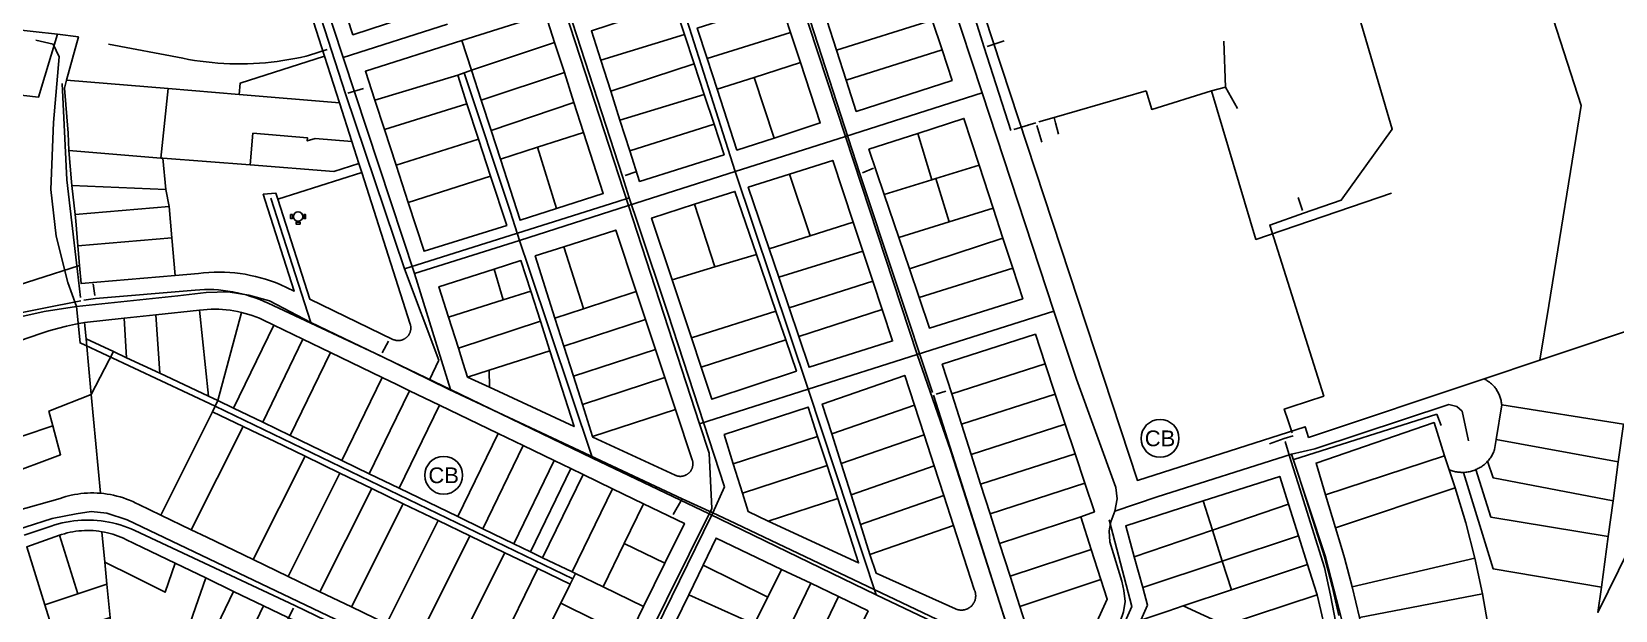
# Model space of a CAD drawing. Extents: x 1876309 to 1899261, y 443723 to 466661.
# Drawn here: x 1893052 to 1895567, y 454528 to 455447 of the extents above; entities that cross this region are included whole.
import ezdxf
from ezdxf.enums import TextEntityAlignment as Align

# ---------------------------------------------------------------- set-up
doc = ezdxf.new("R2010")
doc.units = 0
doc.header["$MEASUREMENT"] = 0
for name, color, linetype in [('Parcels', 31, 'Continuous'), ('Roads', 7, 'Continuous'), ('TEXT', 2, 'Continuous'), ('Waterlines', 5, 'Continuous')]:
    doc.layers.add(name, color=color, linetype=linetype)
doc.styles.get("Standard").update_dxf_attribs({"font": 'arial.ttf', "height": 300})

# ---------------------------------------------------------------- blocks, each defined once
blk = doc.blocks.new('Catch Basin')
blk.add_circle((6.7, 31.9), 30)
blk.add_text('CB', height=25).set_placement((6.7, 31.9), align=Align.MIDDLE)
blk = doc.blocks.new('Hydrant')
for points in [[(-0.3, -3.5), (-3.3, -3.5), (-3.3, -9.8), (-0.3, -9.8)], [(11.9, -15.6), (11.9, -18.6), (5.5, -18.6), (5.5, -15.6)], [(17.7, -3.5), (20.7, -3.5), (20.7, -9.8), (17.7, -9.8)]]:
    blk.add_lwpolyline(points, close=True)
for points in [[(1.4, -8.5), (-0.3, -8.5), (-0.3, -4.8), (1.4, -4.8)], [(6.9, -13.9), (6.9, -15.6), (10.6, -15.6), (10.6, -13.9)], [(16, -8.5), (17.7, -8.5), (17.7, -4.8), (16, -4.8)]]:
    blk.add_lwpolyline(points)
blk.add_circle((8.7, -6.7), 7.5)

msp = doc.modelspace()

# ---------------------------------------------------------------- linework, layer by layer
at = {"layer": 'Parcels'}
for points in [[(1894741.9, 456219.6), (1895118.3, 456339.5), (1895225.9, 456217.6), (1895513, 455329.3), (1895461.5, 455012.2), (1895447.4, 454925.2), (1895358.7, 454895.6), (1895080, 454802.6), (1895074.4, 454819.5), (1894808.1, 454734.5), (1894565.2, 455472.3), (1894361.6, 456098.5), (1894741.9, 456219.6)], [(1893596.5, 455786.8), (1893693.7, 455484.6), (1893562.4, 455441.7), (1893463.1, 455745), (1893596.5, 455786.8)], [(1893093, 455442.4), (1893015.8, 455451.2), (1893060, 455599.2), (1893419.5, 455713.7), (1893517.3, 455407.8), (1893383.2, 455364.7), (1893381.7, 455347.1), (1893269.1, 455356.4), (1893107.6, 455369.8), (1893126.5, 455438.5), (1893093, 455442.4)], [(1894482.5, 455465.1), (1894330.5, 455417.2), (1894315.2, 455464.6), (1894466.9, 455512.9), (1894482.5, 455465.1)], [(1894072.8, 455490.6), (1894088.8, 455442.2), (1893955.9, 455401.3), (1893941.1, 455447.7), (1894072.8, 455490.6)], [(1894241.6, 455493.7), (1894257.4, 455445.4), (1894125.1, 455403.9), (1894109.3, 455452.4), (1894241.6, 455493.7)], [(1893735.4, 455432.4), (1893868.2, 455474.5), (1893882.7, 455429.6), (1893750.9, 455385.5), (1893735.4, 455432.4)], [(1894330.5, 455417.2), (1894482.5, 455465.1), (1894497.9, 455418), (1894345.8, 455369.8), (1894330.5, 455417.2)], [(1892952.2, 455397.1), (1892964.8, 455354), (1893062.9, 455342.4), (1893093, 455442.4), (1893126.5, 455438.5), (1893107.6, 455369.8), (1893104.1, 455357.1), (1893110.2, 455285.3), (1893111.1, 455258), (1893115.6, 455208.2), (1893116.2, 455202.3), (1893121.1, 455156.4), (1893122.1, 455146.5), (1893125.5, 455106.6), (1893128.2, 455075.3), (1892919.4, 455008.8), (1892876.9, 455142.2), (1892972.2, 455172.5), (1892947.9, 455248.7), (1892926.7, 455315.4), (1892905.4, 455382.1), (1892952.2, 455397.1)], [(1893093, 455442.4), (1893062.9, 455342.4), (1892964.8, 455354), (1892952.2, 455397.1), (1892998.8, 455411.9), (1893003.5, 455452.6), (1893015.8, 455451.2), (1893093, 455442.4)], [(1893735.4, 455432.4), (1893750.9, 455385.5), (1893728.8, 455377.4), (1893597.2, 455338.1), (1893582.3, 455383.9), (1893735.4, 455432.4)], [(1893750.9, 455385.5), (1893882.7, 455429.6), (1893898.2, 455381.6), (1893766.2, 455338), (1893750.9, 455385.5)], [(1894088.8, 455442.2), (1894104.1, 455395.7), (1893971.7, 455352.2), (1893955.9, 455401.3), (1894088.8, 455442.2)], [(1894257.4, 455445.4), (1894273.1, 455397.5), (1894199.6, 455374), (1894140.9, 455355.2), (1894125.1, 455403.9), (1894257.4, 455445.4)], [(1893381.7, 455347.1), (1893383.2, 455364.7), (1893517.3, 455407.8), (1893540.9, 455333.9), (1893381.7, 455347.1)], [(1894345.8, 455369.8), (1894497.9, 455418), (1894513.9, 455369.2), (1894361.8, 455320), (1894345.8, 455369.8)], [(1893766.2, 455338), (1893898.2, 455381.6), (1893913.3, 455334.4), (1893781.8, 455289.9), (1893766.2, 455338)], [(1894104.1, 455395.7), (1894120.2, 455346.9), (1893986.5, 455306.1), (1893971.7, 455352.2), (1894104.1, 455395.7)], [(1894273.1, 455397.5), (1894304.5, 455301.7), (1894231.2, 455277.8), (1894199.6, 455374), (1894273.1, 455397.5)], [(1893107.6, 455369.8), (1893269.1, 455356.4), (1893257.1, 455246.1), (1893111.1, 455258), (1893110.2, 455285.3), (1893104.1, 455357.1), (1893107.6, 455369.8)], [(1893269.1, 455356.4), (1893381.7, 455347.1), (1893540.9, 455333.9), (1893560.6, 455272.4), (1893502.3, 455277.2), (1893489.8, 455273.2), (1893490.2, 455278.2), (1893403.5, 455285.3), (1893399.4, 455235.4), (1893260.6, 455245.8), (1893257.1, 455246.1), (1893269.1, 455356.4)], [(1893743.5, 455332.1), (1893612.5, 455291.1), (1893597.2, 455338.1), (1893728.8, 455377.4), (1893743.5, 455332.1)], [(1894140.9, 455355.2), (1894199.6, 455374), (1894231.2, 455277.8), (1894172.3, 455258.6), (1894140.9, 455355.2)], [(1893761.9, 455276.1), (1893630.8, 455234.9), (1893612.5, 455291.1), (1893743.5, 455332.1), (1893761.9, 455276.1)], [(1893928.7, 455286.7), (1893855.4, 455263.1), (1893796.5, 455244.1), (1893781.8, 455289.9), (1893913.3, 455334.4), (1893928.7, 455286.7)], [(1894120.2, 455346.9), (1894135.8, 455299.7), (1894002.1, 455257.4), (1893986.5, 455306.1), (1894120.2, 455346.9)], [(1894556.9, 455235), (1894488.2, 455213.7), (1894481.6, 455211.7), (1894459.4, 455285.1), (1894532.8, 455308.9), (1894556.9, 455235)], [(1893399.4, 455235.4), (1893403.5, 455285.3), (1893490.2, 455278.2), (1893489.8, 455273.2), (1893502.3, 455277.2), (1893560.6, 455272.4), (1893571.8, 455237.5), (1893532.2, 455224.9), (1893399.4, 455235.4)], [(1893928.7, 455286.7), (1893959.9, 455189.8), (1893885.8, 455165.9), (1893855.4, 455263.1), (1893928.7, 455286.7)], [(1894002.1, 455257.4), (1894135.8, 455299.7), (1894151.7, 455251.4), (1894017.6, 455209), (1894002.1, 455257.4)], [(1894406, 455188.2), (1894381.8, 455259.9), (1894459.4, 455285.1), (1894481.6, 455211.7), (1894406, 455188.2)], [(1893116.2, 455202.3), (1893115.6, 455208.2), (1893111.1, 455258), (1893257.1, 455246.1), (1893260.6, 455245.8), (1893265.1, 455196), (1893116.2, 455202.3)], [(1893781, 455217.5), (1893650.2, 455175.3), (1893630.8, 455234.9), (1893761.9, 455276.1), (1893781, 455217.5)], [(1893885.8, 455165.9), (1893827.8, 455147.2), (1893796.5, 455244.1), (1893855.4, 455263.1), (1893885.8, 455165.9)], [(1893265.1, 455196), (1893260.6, 455245.8), (1893399.4, 455235.4), (1893532.2, 455224.9), (1893571.8, 455237.5), (1893576.4, 455223.1), (1893443.3, 455180.7), (1893440.2, 455190.3), (1893419.9, 455188.5), (1893423, 455178.7), (1893468.9, 455034.6), (1893447, 455045.2), (1893439.3, 455048.3), (1893431.5, 455051.2), (1893423.6, 455053.8), (1893415.7, 455056.1), (1893407.6, 455058.1), (1893399.5, 455059.9), (1893391.4, 455061.5), (1893383.2, 455062.7), (1893374.9, 455063.7), (1893366.7, 455064.4), (1893358.4, 455064.8), (1893350.1, 455065), (1893341.8, 455064.8), (1893333.5, 455064.4), (1893325.2, 455063.7), (1893317, 455062.8), (1893279.9, 455059.6), (1893274.9, 455119.4), (1893270.6, 455169.2), (1893265.1, 455196)], [(1894356.9, 455144.2), (1894288.7, 455122.7), (1894255.6, 455220.5), (1894324.3, 455242.4), (1894356.9, 455144.2)], [(1894509.2, 455144.6), (1894488.2, 455213.7), (1894556.9, 455235), (1894579.2, 455166.3), (1894509.2, 455144.6)], [(1893576.4, 455223.1), (1893653.4, 454982.4), (1893653.6, 454981.7), (1893653.7, 454981.1), (1893653.9, 454980.4), (1893654, 454979.7), (1893654.1, 454979), (1893654.2, 454978.3), (1893654.3, 454977.6), (1893654.3, 454976.9), (1893654.3, 454976.2), (1893654.3, 454975.6), (1893654.2, 454974.9), (1893654.2, 454974.2), (1893654.1, 454973.5), (1893654, 454972.8), (1893653.8, 454972.1), (1893653.7, 454971.4), (1893653.5, 454970.8), (1893653.3, 454970.1), (1893653.1, 454969.4), (1893652.8, 454968.8), (1893652.5, 454968.2), (1893652.2, 454967.5), (1893651.9, 454966.9), (1893651.6, 454966.3), (1893651.2, 454965.7), (1893650.9, 454965.1), (1893650.5, 454964.5), (1893650, 454964), (1893649.6, 454963.5), (1893649.1, 454962.9), (1893648.7, 454962.4), (1893648.2, 454961.9), (1893647.7, 454961.5), (1893647.1, 454961), (1893646.6, 454960.6), (1893646, 454960.1), (1893645.5, 454959.7), (1893644.9, 454959.4), (1893644.3, 454959), (1893643.7, 454958.7), (1893643.1, 454958.4), (1893642.4, 454958.1), (1893641.8, 454957.8), (1893641.1, 454957.5), (1893640.5, 454957.3), (1893639.8, 454957.1), (1893639.1, 454956.9), (1893638.5, 454956.8), (1893637.8, 454956.6), (1893637.1, 454956.5), (1893636.4, 454956.5), (1893635.7, 454956.4), (1893635, 454956.4), (1893634.3, 454956.3), (1893633.6, 454956.3), (1893632.9, 454956.4), (1893632.2, 454956.4), (1893631.6, 454956.5), (1893630.9, 454956.6), (1893630.2, 454956.8), (1893629.5, 454956.9), (1893628.8, 454957.1), (1893628.2, 454957.3), (1893627.5, 454957.5), (1893626.9, 454957.8), (1893626.2, 454958), (1893625.6, 454958.3), (1893493.8, 455022.1), (1893443.3, 455180.7), (1893576.4, 455223.1)], [(1893781, 455217.5), (1893806.7, 455139.1), (1893675.4, 455098.2), (1893650.2, 455175.3), (1893781, 455217.5)], [(1894223.2, 455102), (1894190.2, 455199.6), (1894255.6, 455220.5), (1894288.7, 455122.7), (1894223.2, 455102)], [(1894406, 455188.2), (1894481.6, 455211.7), (1894488.2, 455213.7), (1894509.2, 455144.6), (1894429.2, 455119.8), (1894406, 455188.2)], [(1893116.2, 455202.3), (1893265.1, 455196), (1893270.6, 455169.2), (1893121.1, 455156.4), (1893116.2, 455202.3)], [(1894105, 455172.6), (1894168.9, 455193), (1894203.2, 455093.2), (1894136.9, 455073.2), (1894105, 455172.6)], [(1893121.1, 455156.4), (1893270.6, 455169.2), (1893274.9, 455119.4), (1893125.5, 455106.6), (1893122.1, 455146.5), (1893121.1, 455156.4)], [(1894105, 455172.6), (1894136.9, 455073.2), (1894069.4, 455052.8), (1894036.8, 455150.8), (1894105, 455172.6)], [(1894579.2, 455166.3), (1894594.7, 455119), (1894446, 455070.3), (1894429.2, 455119.8), (1894509.2, 455144.6), (1894579.2, 455166.3)], [(1893897.4, 455105.3), (1893979.7, 455131.8), (1894012.3, 455034.3), (1893928.7, 455006.9), (1893928.6, 455007.4), (1893897.4, 455105.3)], [(1894288.7, 455122.7), (1894356.9, 455144.2), (1894372.2, 455098.2), (1894238.5, 455056.9), (1894223.2, 455102), (1894288.7, 455122.7)], [(1893128.2, 455075.3), (1893125.5, 455106.6), (1893274.9, 455119.4), (1893279.9, 455059.6), (1893130.6, 455046.8), (1893128.2, 455075.3)], [(1893897.4, 455105.3), (1893928.6, 455007.4), (1893928.7, 455006.9), (1893883.2, 454992), (1893851.8, 455090.7), (1893897.4, 455105.3)], [(1894610.2, 455071.3), (1894461.5, 455024.7), (1894446, 455070.3), (1894594.7, 455119), (1894610.2, 455071.3)], [(1893844.8, 455034.8), (1893801.1, 455020.9), (1893786.9, 455069.7), (1893829.3, 455083.2), (1893844.8, 455034.8)], [(1894136.9, 455073.2), (1894203.2, 455093.2), (1894234.2, 455002.8), (1894100.2, 454960.5), (1894069.4, 455052.8), (1894136.9, 455073.2)], [(1894387.9, 455050.7), (1894255, 455008.1), (1894238.5, 455056.9), (1894372.2, 455098.2), (1894387.9, 455050.7)], [(1893786.9, 455069.7), (1893801.1, 455020.9), (1893714.3, 454993.4), (1893699, 455041.8), (1893786.9, 455069.7)], [(1894610.2, 455071.3), (1894626.1, 455022.7), (1894477.9, 454976.2), (1894461.5, 455024.7), (1894610.2, 455071.3)], [(1893801.1, 455020.9), (1893844.8, 455034.8), (1893860.1, 454987.1), (1893730, 454944.2), (1893714.3, 454993.4), (1893801.1, 455020.9)], [(1893928.7, 455006.9), (1894012.3, 455034.3), (1894027.1, 454989.8), (1893897.4, 454947.4), (1893883.2, 454992), (1893928.7, 455006.9)], [(1894402.8, 455005.9), (1894270.4, 454962.6), (1894255, 455008.1), (1894387.9, 455050.7), (1894402.8, 455005.9)], [(1893333.1, 454868.2), (1893255.6, 454904.4), (1893249.6, 454997.2), (1893318.9, 455004.8), (1893333.1, 454868.2)], [(1893347.6, 454861.3), (1893333.1, 454868.2), (1893318.9, 455004.8), (1893324.9, 455005.4), (1893331, 455005.8), (1893337.1, 455006.1), (1893343.1, 455006.1), (1893349.2, 455006), (1893355.3, 455005.7), (1893361.3, 455005.1), (1893367.3, 455004.4), (1893373.3, 455003.4), (1893379.3, 455002.3), (1893385.2, 455001), (1893347.6, 454861.3)], [(1894249.8, 454957.4), (1894115.6, 454914), (1894100.2, 454960.5), (1894234.2, 455002.8), (1894249.8, 454957.4)], [(1894402.8, 455005.9), (1894419.4, 454955.8), (1894286.8, 454914.1), (1894270.4, 454962.6), (1894402.8, 455005.9)], [(1893146.8, 454870.7), (1893079.6, 454844.5), (1893085.9, 454820.9), (1892991.2, 454789.5), (1892945.5, 454926.5), (1893051.6, 454962.3), (1893065.4, 454967.2), (1893079.3, 454971.7), (1893093.3, 454975.7), (1893107.5, 454979.2), (1893121.8, 454982.2), (1893136.1, 454984.8), (1893138.5, 454959.3), (1893141.9, 454923), (1893146.8, 454870.7)], [(1893138.5, 454959.3), (1893136.1, 454984.8), (1893199.2, 454991.7), (1893202.9, 454929.1), (1893182.1, 454938.9), (1893138.5, 454959.3)], [(1893255.6, 454904.4), (1893202.9, 454929.1), (1893199.2, 454991.7), (1893249.6, 454997.2), (1893255.6, 454904.4)], [(1893436.9, 454980.8), (1893372.9, 454849.1), (1893347.6, 454861.3), (1893385.2, 455001), (1893391.1, 454999.5), (1893396.9, 454997.8), (1893402.6, 454996), (1893408.3, 454993.9), (1893413.9, 454991.7), (1893419.4, 454989.3), (1893424.8, 454986.7), (1893430.2, 454984), (1893436.9, 454980.8)], [(1893483.1, 454958.5), (1893419.1, 454826.8), (1893372.9, 454849.1), (1893436.9, 454980.8), (1893483.1, 454958.5)], [(1893744.5, 454898.5), (1893737.6, 454920.1), (1893730, 454944.2), (1893860.1, 454987.1), (1893875.1, 454940.3), (1893778.5, 454909.4), (1893744.5, 454898.5)], [(1894043, 454942.4), (1893912.6, 454899.7), (1893897.4, 454947.4), (1894027.1, 454989.8), (1894043, 454942.4)], [(1893138.5, 454959.3), (1893182.1, 454938.9), (1893146.8, 454870.7), (1893141.9, 454923), (1893138.5, 454959.3)], [(1893526.6, 454937.5), (1893462.6, 454805.8), (1893419.1, 454826.8), (1893483.1, 454958.5), (1893526.6, 454937.5)], [(1894249.8, 454957.4), (1894266.8, 454907.9), (1894132.5, 454863.3), (1894115.6, 454914), (1894249.8, 454957.4)], [(1894661.9, 454919.5), (1894513.4, 454871.7), (1894498.3, 454918.8), (1894646.3, 454966.4), (1894661.9, 454919.5)], [(1893333.1, 454868.2), (1893347.6, 454861.3), (1893339.6, 454843.4), (1893257.2, 454679.3), (1893222.2, 454696), (1893217.5, 454698.5), (1893212.7, 454700.8), (1893207.8, 454702.9), (1893202.9, 454704.8), (1893197.8, 454706.6), (1893192.8, 454708.2), (1893187.6, 454709.6), (1893182.4, 454710.9), (1893177.2, 454711.9), (1893172, 454712.8), (1893166.7, 454713.5), (1893161.4, 454714.1), (1893146.8, 454870.7), (1893182.1, 454938.9), (1893202.9, 454929.1), (1893255.6, 454904.4), (1893333.1, 454868.2)], [(1893526.6, 454937.5), (1893608.9, 454897.8), (1893544.9, 454766), (1893462.6, 454805.8), (1893526.6, 454937.5)], [(1893779.2, 454882.3), (1893778.5, 454909.4), (1893875.1, 454940.3), (1893913.7, 454819.8), (1893779.2, 454882.3)], [(1894057.9, 454897.9), (1893926.8, 454855), (1893912.6, 454899.7), (1894043, 454942.4), (1894057.9, 454897.9)], [(1893778.5, 454909.4), (1893779.2, 454882.3), (1893744.5, 454898.5), (1893778.5, 454909.4)], [(1894677.8, 454871.5), (1894528.8, 454823.5), (1894513.4, 454871.7), (1894661.9, 454919.5), (1894677.8, 454871.5)], [(1893588.3, 454745), (1893567.7, 454755), (1893544.9, 454766), (1893608.9, 454897.8), (1893632.3, 454886.5), (1893652.3, 454876.8), (1893621.5, 454813.4), (1893588.3, 454745)], [(1893652.3, 454876.8), (1893699.8, 454853.9), (1893635.8, 454722.1), (1893588.3, 454745), (1893621.5, 454813.4), (1893652.3, 454876.8)], [(1894074.9, 454847.1), (1893943.1, 454803.9), (1893926.8, 454855), (1894057.9, 454897.9), (1894074.9, 454847.1)], [(1894454, 454853.8), (1894322.7, 454808.3), (1894307.7, 454855.6), (1894438.7, 454901), (1894454, 454853.8)], [(1893007.4, 454741.2), (1893098.2, 454775.2), (1893085.9, 454820.9), (1893079.6, 454844.5), (1893146.8, 454870.7), (1893161.4, 454714.1), (1893156.2, 454714.4), (1893151.1, 454714.6), (1893145.9, 454714.6), (1893140.7, 454714.4), (1893135.6, 454714), (1893130.4, 454713.5), (1893125.3, 454712.8), (1893120.2, 454712), (1893115.2, 454711), (1893110.7, 454709.9), (1893106.3, 454708.7), (1893101.9, 454707.4), (1893097.5, 454705.9), (1893025.9, 454685.7), (1893007.4, 454741.2)], [(1893544.9, 454766), (1893567.7, 454755), (1893588.3, 454745), (1893635.8, 454722.1), (1893729, 454677), (1893768.8, 454657.8), (1893818.1, 454633.9), (1893844.2, 454621.3), (1893863.7, 454611.8), (1893910.7, 454589.2), (1893915.6, 454586.8), (1893907.6, 454569.6), (1893855.9, 454594.6), (1893803.8, 454619.7), (1893748.3, 454646.4), (1893697.9, 454670.8), (1893642.4, 454697.5), (1893592.3, 454721.7), (1893541.8, 454746), (1893486.3, 454772.8), (1893437.1, 454796.5), (1893412.6, 454808.4), (1893388, 454820.2), (1893339.6, 454843.4), (1893347.6, 454861.3), (1893372.9, 454849.1), (1893419.1, 454826.8), (1893462.6, 454805.8), (1893544.9, 454766)], [(1893729, 454677), (1893635.8, 454722.1), (1893699.8, 454853.9), (1893793.1, 454808.9), (1893729, 454677)], [(1894454, 454853.8), (1894469.3, 454806.7), (1894337.7, 454761.1), (1894322.7, 454808.3), (1894454, 454853.8)], [(1894693.7, 454823.6), (1894544.2, 454775.4), (1894528.8, 454823.5), (1894677.8, 454871.5), (1894693.7, 454823.6)], [(1895571.8, 454763.8), (1895377.9, 454799.3), (1895386.7, 454854.2), (1895579.9, 454823.9), (1895571.8, 454763.8)], [(1893388, 454820.2), (1893305.6, 454656), (1893257.2, 454679.3), (1893339.6, 454843.4), (1893388, 454820.2)], [(1894074.9, 454847.1), (1894101.3, 454767.2), (1894101.5, 454766.5), (1894101.7, 454765.9), (1894101.9, 454765.2), (1894102, 454764.5), (1894102.1, 454763.8), (1894102.2, 454763.1), (1894102.3, 454762.4), (1894102.3, 454761.8), (1894102.3, 454761.1), (1894102.3, 454760.4), (1894102.3, 454759.7), (1894102.3, 454759), (1894102.2, 454758.3), (1894102.1, 454757.6), (1894101.9, 454756.9), (1894101.8, 454756.2), (1894101.6, 454755.6), (1894101.4, 454754.9), (1894101.2, 454754.3), (1894101, 454753.6), (1894100.7, 454753), (1894100.4, 454752.3), (1894100.1, 454751.7), (1894099.8, 454751.1), (1894099.4, 454750.5), (1894099.1, 454749.9), (1894098.7, 454749.3), (1894098.3, 454748.8), (1894097.8, 454748.2), (1894097.4, 454747.7), (1894096.9, 454747.2), (1894096.4, 454746.7), (1894095.9, 454746.2), (1894095.4, 454745.8), (1894094.9, 454745.3), (1894094.3, 454744.9), (1894093.8, 454744.5), (1894093.2, 454744.1), (1894092.6, 454743.7), (1894092, 454743.4), (1894091.4, 454743.1), (1894090.8, 454742.8), (1894090.1, 454742.5), (1894089.5, 454742.2), (1894088.8, 454742), (1894088.2, 454741.8), (1894087.5, 454741.6), (1894086.8, 454741.4), (1894086.2, 454741.3), (1894085.5, 454741.1), (1894084.8, 454741.1), (1894084.1, 454741), (1894083.4, 454740.9), (1894082.7, 454740.9), (1894082, 454740.9), (1894081.3, 454740.9), (1894080.6, 454741), (1894079.9, 454741), (1894079.3, 454741.1), (1894078.6, 454741.3), (1894077.9, 454741.4), (1894077.2, 454741.6), (1894076.6, 454741.8), (1894075.9, 454742), (1894075.2, 454742.2), (1894074.6, 454742.5), (1894074, 454742.7), (1893943.4, 454803), (1893943.1, 454803.9), (1894074.9, 454847.1)], [(1894300.4, 454804.3), (1894166.4, 454760.6), (1894152, 454807.2), (1894285.4, 454850.7), (1894300.4, 454804.3)], [(1895296.1, 454773.5), (1895107, 454711.8), (1895092, 454762), (1895279.3, 454826.2), (1895296.1, 454773.5)], [(1893085.9, 454820.9), (1893098.2, 454775.2), (1893007.4, 454741.2), (1892991.2, 454789.5), (1893085.9, 454820.9)], [(1893404, 454608.8), (1893330.2, 454644.2), (1893305.6, 454656), (1893388, 454820.2), (1893412.6, 454808.4), (1893437.1, 454796.5), (1893486.3, 454772.8), (1893404, 454608.8)], [(1893793.1, 454808.9), (1893832.9, 454789.7), (1893768.8, 454657.8), (1893729, 454677), (1893793.1, 454808.9)], [(1894180.8, 454714), (1894166.4, 454760.6), (1894300.4, 454804.3), (1894315.4, 454757.9), (1894180.8, 454714)], [(1894353.5, 454711.7), (1894337.7, 454761.1), (1894469.3, 454806.7), (1894485.4, 454757.4), (1894353.5, 454711.7)], [(1894693.7, 454823.6), (1894709.2, 454776.7), (1894559.2, 454728.4), (1894544.2, 454775.4), (1894693.7, 454823.6)], [(1893882.2, 454765.9), (1893818.1, 454633.9), (1893768.8, 454657.8), (1893832.9, 454789.7), (1893882.2, 454765.9)], [(1894574.2, 454681.6), (1894559.2, 454728.4), (1894709.2, 454776.7), (1894724.7, 454730.1), (1894574.2, 454681.6)], [(1895364.3, 454764.8), (1895365.5, 454766.1), (1895366.6, 454767.5), (1895367.7, 454769), (1895368.8, 454770.5), (1895369.8, 454772), (1895370.8, 454773.5), (1895371.7, 454775.1), (1895372.5, 454776.7), (1895373.3, 454778.3), (1895374, 454780), (1895374.7, 454781.7), (1895375.3, 454783.4), (1895377.9, 454799.3), (1895571.8, 454763.8), (1895563.5, 454702.2), (1895373.4, 454738.5), (1895364.3, 454764.8)], [(1893404, 454608.8), (1893486.3, 454772.8), (1893541.8, 454746), (1893459.6, 454582.1), (1893404, 454608.8)], [(1893844.2, 454621.3), (1893818.1, 454633.9), (1893882.2, 454765.9), (1893908.3, 454753.2), (1893844.2, 454621.3)], [(1893927.8, 454743.8), (1893863.7, 454611.8), (1893844.2, 454621.3), (1893908.3, 454753.2), (1893927.8, 454743.8)], [(1894180.8, 454714), (1894315.4, 454757.9), (1894332.2, 454705.9), (1894221.9, 454670), (1894189.8, 454684.9), (1894180.8, 454714)], [(1894500.7, 454710.4), (1894368.4, 454664.6), (1894353.5, 454711.7), (1894485.4, 454757.4), (1894500.7, 454710.4)], [(1895303.2, 454751.5), (1895312.8, 454722.8), (1895122.8, 454659.2), (1895107, 454711.8), (1895296.1, 454773.5), (1895302.7, 454752.8), (1895303.2, 454751.5)], [(1895555.9, 454645.6), (1895545, 454564.9), (1895372.9, 454594.2), (1895325.9, 454747.2), (1895327.7, 454747.2), (1895329.6, 454747.4), (1895331.4, 454747.6), (1895333.3, 454747.9), (1895335.1, 454748.2), (1895336.9, 454748.6), (1895338.7, 454749.1), (1895340.5, 454749.6), (1895342.3, 454750.2), (1895344, 454750.9), (1895345.8, 454751.6), (1895369.6, 454676.3), (1895555.9, 454645.6)], [(1895563.5, 454702.2), (1895555.9, 454645.6), (1895369.6, 454676.3), (1895345.8, 454751.6), (1895347.4, 454752.3), (1895348.9, 454753.1), (1895350.5, 454753.9), (1895352, 454754.8), (1895353.5, 454755.7), (1895355, 454756.7), (1895356.4, 454757.7), (1895357.8, 454758.8), (1895359.2, 454759.9), (1895360.5, 454761), (1895361.8, 454762.2), (1895363.1, 454763.5), (1895364.3, 454764.8), (1895373.4, 454738.5), (1895563.5, 454702.2)], [(1893592.3, 454721.7), (1893510.1, 454557.8), (1893459.6, 454582.1), (1893541.8, 454746), (1893592.3, 454721.7)], [(1893974.8, 454721.2), (1893910.7, 454589.2), (1893863.7, 454611.8), (1893927.8, 454743.8), (1893974.8, 454721.2)], [(1894718.1, 454676.4), (1894589.3, 454634.5), (1894574.2, 454681.6), (1894724.7, 454730.1), (1894739.8, 454684.4), (1894718.1, 454676.4)], [(1895048.3, 454696.5), (1894927.3, 454655.5), (1894912.6, 454701.8), (1895034.3, 454740.9), (1895048.3, 454696.5)], [(1893592.3, 454721.7), (1893642.4, 454697.5), (1893560.2, 454533.8), (1893510.1, 454557.8), (1893592.3, 454721.7)], [(1893959.9, 454565.3), (1893915.6, 454586.8), (1893910.7, 454589.2), (1893974.8, 454721.2), (1894024, 454697.4), (1893993.4, 454634.3), (1893959.9, 454565.3)], [(1894221.9, 454670), (1894332.2, 454705.9), (1894365.3, 454603.6), (1894221.9, 454670)], [(1894500.7, 454710.4), (1894516, 454663.1), (1894383.5, 454617.1), (1894368.4, 454664.6), (1894500.7, 454710.4)], [(1894912.6, 454701.8), (1894927.3, 454655.5), (1894803.2, 454613.3), (1894789.7, 454662.2), (1894912.6, 454701.8)], [(1895122.8, 454659.2), (1895312.8, 454722.8), (1895329.7, 454666.9), (1895344.1, 454611.2), (1895149.4, 454565.8), (1895137, 454611.5), (1895131.7, 454629.4), (1895122.8, 454659.2)], [(1893697.9, 454670.8), (1893615.8, 454507.1), (1893560.2, 454533.8), (1893642.4, 454697.5), (1893697.9, 454670.8)], [(1894057.8, 454603.3), (1893993.4, 454634.3), (1894024, 454697.4), (1894088.7, 454666.2), (1894057.8, 454603.3)], [(1894718.1, 454676.4), (1894734.8, 454624.7), (1894606, 454582.4), (1894589.3, 454634.5), (1894718.1, 454676.4)], [(1894927.3, 454655.5), (1895048.3, 454696.5), (1895064, 454646.7), (1894943, 454606.5), (1894927.3, 454655.5)], [(1893096.6, 454647.5), (1893099.8, 454648.6), (1893104.2, 454649.9), (1893108.7, 454651.1), (1893113.2, 454652.1), (1893117.7, 454653), (1893122.3, 454653.7), (1893126.9, 454654.2), (1893131.5, 454654.6), (1893136.1, 454654.9), (1893140.7, 454655), (1893145.3, 454654.9), (1893150, 454654.7), (1893154.6, 454654.3), (1893159.1, 454653.8), (1893163.7, 454653.1), (1893168.4, 454604.7), (1893171.8, 454569.6), (1893125.6, 454554.2), (1893096.6, 454647.5)], [(1893280.1, 454603.2), (1893264.3, 454556.9), (1893214.6, 454581.7), (1893168.4, 454604.7), (1893163.7, 454653.1), (1893168.1, 454652.3), (1893172.5, 454651.4), (1893176.8, 454650.3), (1893181.1, 454649.1), (1893185.4, 454647.7), (1893189.6, 454646.2), (1893193.7, 454644.6), (1893197.8, 454642.8), (1893201.9, 454640.9), (1893228.1, 454628.2), (1893280.1, 454603.2)], [(1893748.3, 454646.4), (1893666.3, 454482.8), (1893615.8, 454507.1), (1893697.9, 454670.8), (1893748.3, 454646.4)], [(1894383.5, 454617.1), (1894516, 454663.1), (1894549.1, 454561.4), (1894549.4, 454560.7), (1894549.7, 454560), (1894550, 454559.2), (1894550.3, 454558.5), (1894550.5, 454557.7), (1894550.7, 454557), (1894550.9, 454556.2), (1894551, 454555.4), (1894551.2, 454554.6), (1894551.3, 454553.8), (1894551.3, 454553), (1894551.4, 454552.2), (1894551.4, 454551.5), (1894551.4, 454550.7), (1894551.3, 454549.9), (1894551.3, 454549.1), (1894551.2, 454548.3), (1894551.1, 454547.5), (1894550.9, 454546.7), (1894550.7, 454545.9), (1894550.5, 454545.2), (1894550.3, 454544.4), (1894550, 454543.6), (1894549.8, 454542.9), (1894549.4, 454542.2), (1894549.1, 454541.5), (1894548.8, 454540.7), (1894548.4, 454540), (1894548, 454539.4), (1894547.5, 454538.7), (1894547.1, 454538), (1894546.6, 454537.4), (1894546.1, 454536.8), (1894545.6, 454536.2), (1894545, 454535.6), (1894544.5, 454535), (1894543.9, 454534.5), (1894543.3, 454534), (1894542.7, 454533.5), (1894542, 454533), (1894541.4, 454532.5), (1894540.7, 454532.1), (1894540, 454531.7), (1894539.3, 454531.3), (1894538.6, 454530.9), (1894537.9, 454530.6), (1894537.2, 454530.3), (1894536.4, 454530), (1894535.7, 454529.7), (1894534.9, 454529.5), (1894534.2, 454529.3), (1894533.4, 454529.1), (1894532.6, 454529), (1894531.8, 454528.8), (1894531, 454528.7), (1894530.2, 454528.7), (1894529.4, 454528.6), (1894528.7, 454528.6), (1894527.9, 454528.6), (1894527.1, 454528.7), (1894526.3, 454528.7), (1894525.5, 454528.8), (1894524.7, 454528.9), (1894523.9, 454529.1), (1894523.1, 454529.3), (1894522.4, 454529.5), (1894521.6, 454529.7), (1894520.9, 454530), (1894520.1, 454530.3), (1894519.4, 454530.6), (1894393.1, 454587.2), (1894383.5, 454617.1)], [(1894943, 454606.5), (1894816.6, 454564.5), (1894803.2, 454613.3), (1894927.3, 454655.5), (1894943, 454606.5)], [(1893096.6, 454647.5), (1893125.6, 454554.2), (1893073.1, 454536.8), (1893044.3, 454628.9), (1893096.6, 454647.5)], [(1893803.8, 454619.7), (1893721.8, 454456.2), (1893666.3, 454482.8), (1893748.3, 454646.4), (1893803.8, 454619.7)], [(1893959.9, 454565.3), (1893993.4, 454634.3), (1894057.8, 454603.3), (1894024, 454534.3), (1893959.9, 454565.3)], [(1894118.6, 454600.2), (1894139.2, 454643), (1894243, 454593.3), (1894221.1, 454549.3), (1894118.6, 454600.2)], [(1894750.2, 454577.1), (1894621.3, 454534.5), (1894606, 454582.4), (1894734.8, 454624.7), (1894750.2, 454577.1)], [(1894943, 454606.5), (1895064, 454646.7), (1895078.5, 454600.9), (1894957.6, 454560.7), (1894943, 454606.5)], [(1893328.9, 454579.6), (1893312.5, 454532.9), (1893283.8, 454450.8), (1893275.4, 454430), (1893181, 454474.7), (1893176.9, 454516.9), (1893171.8, 454569.6), (1893168.4, 454604.7), (1893214.6, 454581.7), (1893264.3, 454556.9), (1893280.1, 454603.2), (1893328.9, 454579.6)], [(1893721.8, 454456.2), (1893803.8, 454619.7), (1893855.9, 454594.6), (1893814.7, 454509.8), (1893782.8, 454426.9), (1893721.8, 454456.2)], [(1894095.8, 454553.1), (1894118.6, 454600.2), (1894221.1, 454549.3), (1894199.6, 454506.2), (1894095.8, 454553.1)], [(1894880.9, 454535.2), (1894856.6, 454527.1), (1894813.8, 454512.8), (1894824.4, 454536.4), (1894816.6, 454564.5), (1894943, 454606.5), (1894957.6, 454560.7), (1894880.9, 454535.2)], [(1895078.5, 454600.9), (1895092.7, 454555.9), (1895093.4, 454553.1), (1894947.4, 454504.5), (1894880.9, 454535.2), (1894957.6, 454560.7), (1895078.5, 454600.9)], [(1895356.3, 454554.3), (1895160.9, 454517), (1895149.4, 454565.8), (1895344.1, 454611.2), (1895356.3, 454554.3)], [(1893373, 454558.4), (1893314.1, 454436), (1893283.8, 454450.8), (1893312.5, 454532.9), (1893328.9, 454579.6), (1893373, 454558.4)], [(1893855.9, 454594.6), (1893907.6, 454569.6), (1893892.6, 454539.8), (1893869, 454492.8), (1893847.4, 454449.7), (1893825.7, 454406.3), (1893782.8, 454426.9), (1893814.7, 454509.8), (1893855.9, 454594.6)], [(1893892.6, 454539.8), (1893907.6, 454569.6), (1893915.6, 454586.8), (1893959.9, 454565.3), (1894024, 454534.3), (1894000.5, 454486.3), (1893892.6, 454539.8)], [(1894177, 454460.7), (1894199.6, 454506.2), (1894221.1, 454549.3), (1894243, 454593.3), (1894289.4, 454571.2), (1894225.2, 454437.8), (1894193, 454453.1), (1894177, 454460.7)], [(1894750.2, 454577.1), (1894760.2, 454546), (1894711.3, 454439.2), (1894642.5, 454468.4), (1894621.3, 454534.5), (1894750.2, 454577.1)], [(1893176.9, 454516.9), (1893088.5, 454487.6), (1893073.1, 454536.8), (1893125.6, 454554.2), (1893171.8, 454569.6), (1893176.9, 454516.9)], [(1893420.4, 454535.5), (1893361.4, 454412.9), (1893314.1, 454436), (1893373, 454558.4), (1893420.4, 454535.5)], [(1894074.7, 454509.4), (1894095.8, 454553.1), (1894199.6, 454506.2), (1894177, 454460.7), (1894074.7, 454509.4)], [(1894333.6, 454550.1), (1894269.4, 454416.8), (1894225.2, 454437.8), (1894289.4, 454571.2), (1894333.6, 454550.1)], [(1894380.7, 454527.6), (1894316.5, 454394.4), (1894269.4, 454416.8), (1894333.6, 454550.1), (1894380.7, 454527.6)], [(1894947.4, 454504.5), (1895093.4, 454553.1), (1895099.7, 454528), (1895105.3, 454502.6), (1895110.1, 454477.2), (1895114.2, 454451.6), (1895117.6, 454425.9), (1894947.4, 454504.5)], [(1895365.9, 454499.7), (1895170.4, 454469.2), (1895160.9, 454517), (1895356.3, 454554.3), (1895365.9, 454499.7)], [(1893471.2, 454511), (1893412.1, 454388.2), (1893361.4, 454412.9), (1893420.4, 454535.5), (1893471.2, 454511)], [(1893892.6, 454539.8), (1894000.5, 454486.3), (1893978.1, 454440.6), (1893869, 454492.8), (1893892.6, 454539.8)]]:
    msp.add_lwpolyline(points, close=True, dxfattribs=at)
for points in [[(1895632.5, 454987), (1895447.4, 454925.2), (1895461.5, 455012.2), (1895513, 455329.3), (1895225.9, 456217.6)], [(1895579.9, 454823.9), (1895386.7, 454854.2), (1895386.6, 454855.9), (1895386.4, 454857.6), (1895386.1, 454859.4), (1895385.7, 454861.1), (1895385.3, 454862.8), (1895384.9, 454864.5), (1895384.4, 454866.1), (1895383.8, 454867.8), (1895383.2, 454869.4), (1895382.5, 454871), (1895381.8, 454872.6), (1895381, 454874.1), (1895380.1, 454875.7), (1895379.2, 454877.2), (1895378.3, 454878.6), (1895377.3, 454880.1), (1895376.2, 454881.4), (1895375.1, 454882.8), (1895374, 454884.1), (1895372.8, 454885.4), (1895371.5, 454886.6), (1895370.3, 454887.8), (1895368.9, 454889), (1895367.6, 454890.1), (1895366.2, 454891.1), (1895364.8, 454892.1), (1895363.3, 454893.1), (1895361.8, 454894), (1895360.3, 454894.8), (1895358.7, 454895.6), (1895447.4, 454925.2), (1895447.4, 454925.2), (1895632.5, 454987)], [(1895365.9, 454499.7), (1895356.3, 454554.3), (1895344.1, 454611.2), (1895329.7, 454666.9), (1895312.8, 454722.8), (1895303.2, 454751.5), (1895304.8, 454750.8), (1895306.5, 454750.2), (1895308.2, 454749.6), (1895309.9, 454749.1), (1895311.7, 454748.7), (1895313.4, 454748.3), (1895315.2, 454747.9), (1895316.9, 454747.6), (1895318.7, 454747.4), (1895320.5, 454747.3), (1895322.3, 454747.2), (1895324.1, 454747.1), (1895325.9, 454747.2), (1895372.9, 454594.2), (1895545, 454564.9), (1895539.6, 454524.9)], [(1895588.8, 454625), (1895539.6, 454524.9), (1895545, 454564.9), (1895555.9, 454645.6), (1895563.5, 454702.2), (1895571.8, 454763.8)], [(1895539.6, 454524.9), (1895588.8, 454625)]]:
    msp.add_lwpolyline(points, dxfattribs=at)
at = {"layer": 'Roads'}
for p, q in [((1893428.3, 455764.9), (1893547, 455405.5)), ((1894449, 455693), (1894561.6, 455349.7)), ((1894231.7, 455623.7), (1894344.4, 455280.4)), ((1894059.9, 455569), (1894169.5, 455224.7)), ((1893888.2, 455514), (1893999.8, 455170.8)), ((1893712.7, 455458.3), (1893547, 455405.5)), ((1893547, 455405.5), (1893660.2, 455062.6)), ((1894561.6, 455349.7), (1894344.4, 455280.4)), ((1894561.6, 455349.7), (1894675.4, 455002.8)), ((1894344.4, 455280.4), (1894169.5, 455224.7)), ((1894344.4, 455280.4), (1894458.2, 454934.2)), ((1894169.5, 455224.7), (1893999.8, 455170.8)), ((1894169.5, 455224.7), (1894285.4, 454879.2)), ((1893431.9, 455182.6), (1893495.3, 454985.1)), ((1893999.8, 455170.8), (1893826.8, 455115.4)), ((1893999.8, 455170.8), (1894112.7, 454824.2)), ((1893826.8, 455115.4), (1893660.2, 455062.6)), ((1893660.2, 455062.6), (1893717.3, 454878.6)), ((1894675.4, 455002.8), (1894458.2, 454934.2)), ((1893717.3, 454878.6), (1893495.3, 454985.1)), ((1894458.2, 454934.2), (1894285.4, 454879.2)), ((1893943.1, 454769.8), (1893717.3, 454878.6)), ((1894285.4, 454879.2), (1894112.7, 454824.2)), ((1894285.4, 454879.2), (1894393.1, 454553)), ((1894127.9, 454681.5), (1893943.1, 454769.8)), ((1894132.1, 454690.1), (1893947.4, 454316.8)), ((1894393.1, 454553), (1894127.9, 454681.5)), ((1894619.9, 454445.3), (1894393.1, 454553))]:
    msp.add_line(p, q, dxfattribs=at)
for points in [[(1893058.7, 455433.3), (1893086.6, 455426.7), (1893095.9, 455406.8), (1893086.8, 455302.3), (1893082.8, 455195.9), (1893091.1, 455121.9), (1893109.9, 455048.3), (1893123.3, 455010.3)], [(1893739.3, 455381.4), (1893812.5, 455159.9), (1893826.8, 455115.4)], [(1893826.8, 455115.4), (1893842.1, 455069.5), (1893943.1, 454769.8)], [(1893495.3, 454985.1), (1893429.8, 455019.4), (1893397, 455028.3), (1893364.2, 455033.5), (1893329.2, 455032.8), (1893284.5, 455027.6), (1893123.3, 455010.3)], [(1893123.3, 455010.3), (1893072, 455002.3), (1893022.3, 454991.3), (1892973.5, 454980.4), (1892933.9, 454968.6), (1892895.3, 454956.8)], [(1893911.7, 454578.1), (1893343.7, 454852.3), (1893129.2, 454952.7), (1893123.3, 455010.3)], [(1894675.4, 455002.8), (1894711.3, 454895.2), (1894773.7, 454723), (1894775.9, 454705), (1894772.3, 454685.5)], [(1894458.2, 454934.2), (1894511.4, 454782.4), (1894619.9, 454445.3)], [(1895334, 454797.3), (1895324.1, 454844.2), (1895315.4, 454851.7), (1895302.7, 454854.8), (1895089.7, 454784.7), (1895053, 454776.1)], [(1894112.7, 454824.2), (1894128.1, 454777.5), (1894132.1, 454690.1)], [(1895053, 454776.1), (1894839.7, 454708.6), (1894772.3, 454685.5)], [(1895053, 454776.1), (1895106.8, 454613.3), (1895132.9, 454512.7), (1895150, 454397.5)], [(1893947.4, 454316.8), (1893203.7, 454671.7), (1893171.7, 454682.6), (1893146.9, 454685), (1893123.1, 454681.6), (1893084.7, 454674.1), (1893041.8, 454660.3), (1892997.2, 454644.9)], [(1894772.3, 454685.5), (1894765.8, 454668.8), (1894763.1, 454654.3), (1894764.5, 454637.2), (1894783.4, 454574.8), (1894786.9, 454559.6), (1894788.6, 454542.1), (1894785.9, 454526.1), (1894780.9, 454510.7), (1894728.8, 454393.7)]]:
    msp.add_lwpolyline(points, dxfattribs=at)
at = {"layer": 'Waterlines', "color": 5}
for p, q in [((1893430, 455721.8), (1893550.4, 455347.7)), ((1893876.6, 455568.2), (1893990.6, 455216.9)), ((1894251.3, 455578.7), (1894367.4, 455221.2)), ((1894547.7, 455475.3), (1894565, 455421.4)), ((1894569.4, 455422.9), (1894596.4, 455431.9)), ((1894948.1, 455358.5), (1894945.2, 455431.6)), ((1894607.3, 455289.7), (1894565, 455421.4)), ((1893108.1, 455211.7), (1893100.7, 455364.6)), ((1893554.5, 455349), (1893579.4, 455356.4)), ((1894926.1, 455352.6), (1894948.1, 455358.5)), ((1894948.1, 455358.5), (1894967.2, 455324.8)), ((1893550.4, 455347.7), (1893644.3, 455070.3)), ((1894822.2, 455352.6), (1894675.9, 455310.3)), ((1894675.9, 455310.3), (1894651.5, 455303.3)), ((1894678.1, 455302), (1894675.9, 455310.3)), ((1894611.8, 455291.1), (1894634.9, 455298.3)), ((1894634.4, 455298.1), (1894647, 455302)), ((1894648.3, 455297.6), (1894656.4, 455271.1)), ((1894678.1, 455302), (1894683, 455284)), ((1894371.6, 455222.8), (1894389.3, 455230)), ((1893124.9, 455066.2), (1893108.1, 455211.7)), ((1893990.6, 455216.9), (1894001.3, 455183.1)), ((1893994.9, 455218.4), (1894011.8, 455224)), ((1894367.4, 455221.2), (1894482.6, 454874.2)), ((1893981.4, 455176.8), (1894001.3, 455183.1)), ((1894016, 455138.9), (1894001.3, 455183.1)), ((1895070.6, 455162.7), (1895063.7, 455183.6)), ((1893664.4, 455076.7), (1893981.4, 455176.8)), ((1893124.9, 455066.2), (1893129.7, 455024.6)), ((1893664.4, 455076.7), (1893644.3, 455070.3)), ((1893698.8, 454925.1), (1893644.3, 455070.3)), ((1893152.7, 455027.8), (1893149.8, 455046.3)), ((1893135.1, 455020.4), (1893153.5, 455022.9)), ((1893608.9, 454936.9), (1893619, 454955.2)), ((1893606.3, 454932.1), (1893683.8, 454894)), ((1893683.8, 454894), (1893698.8, 454925.1)), ((1893683.8, 454894), (1893715, 454878.6)), ((1893715, 454878.6), (1894085, 454705.4)), ((1894488.7, 454871.2), (1894503.7, 454876.3)), ((1894484.2, 454869.6), (1894607.6, 454482.7)), ((1895053.8, 454810.1), (1895047.5, 454829.2)), ((1895056.7, 454767.7), (1895283.6, 454839.7)), ((1895283.6, 454839.7), (1895290.4, 454821.4)), ((1895041.2, 454800.7), (1895017.8, 454792.7)), ((1895041.2, 454800.7), (1895055.3, 454805.4)), ((1895052, 454766.2), (1895042.6, 454796.1)), ((1895063.4, 454729.8), (1895052, 454766.2)), ((1894085, 454705.4), (1894070.9, 454680.4)), ((1894085, 454705.4), (1894134, 454683.2)), ((1894152.4, 454724), (1894134, 454683.2)), ((1894134, 454683.2), (1894118.9, 454653)), ((1894134, 454683.2), (1894160.1, 454670.7)), ((1893040.2, 454647.4), (1893083, 454662)), ((1894118.9, 454653), (1893964, 454336.9)), ((1894160.1, 454670.7), (1894616.8, 454453.8)), ((1893467.8, 454531.7), (1893457.8, 454511.9)), ((1893916.5, 454321.2), (1893470, 454536))]:
    msp.add_line(p, q, dxfattribs=at)
for points in [[(1895132, 455568), (1895213, 455292), (1895132, 455179), (1895072.1, 455158.4)], [(1893488.3, 455407.9), (1893479.1, 455405.8), (1893469.9, 455403.9), (1893460.6, 455402.3), (1893451.3, 455400.8), (1893442, 455399.5), (1893432.7, 455398.4), (1893423.3, 455397.4), (1893413.9, 455396.7), (1893404.5, 455396.1), (1893395.1, 455395.8), (1893385.7, 455395.6), (1893376.3, 455395.6), (1893366.9, 455395.8), (1893357.5, 455396.2), (1893348.1, 455396.8), (1893338.7, 455397.6), (1893329.4, 455398.6), (1893320, 455399.8), (1893310.7, 455401.1), (1893301.4, 455402.6), (1893292.2, 455404.4), (1893174.1, 455427)], [(1893521.6, 455418.5), (1893491.9, 455408.7), (1893488.3, 455407.9)], [(1894822.2, 455352.6), (1894830.9, 455323.3), (1894926.1, 455352.6)], [(1894926.1, 455352.6), (1894996.5, 455117), (1895211.8, 455190.1)], [(1895052.3, 454851.2), (1895104.2, 454868.3), (1895018.3, 455139.7), (1895072.1, 455158.4)], [(1894016, 455138.9), (1894062.3, 454999.7), (1894152.4, 454724)], [(1893153.5, 455022.9), (1893311.8, 455036.6), (1893319.3, 455037.1), (1893326.7, 455037.4), (1893334.2, 455037.4), (1893341.7, 455037.2), (1893349.1, 455036.7), (1893356.5, 455036), (1893363.9, 455035), (1893371.3, 455033.8), (1893378.6, 455032.3), (1893385.9, 455030.6), (1893393.1, 455028.7), (1893400.2, 455026.5), (1893407.3, 455024.1), (1893414.3, 455021.5), (1893421.2, 455018.6), (1893427.9, 455015.5), (1893606.3, 454932.1)], [(1893130.3, 455019.7), (1893004.7, 454994.4), (1892883.6, 454966.1)], [(1895047.5, 454829.2), (1895041.5, 454847.7), (1895052.3, 454851.2)], [(1895123.3, 454508.5), (1895115, 454552.5), (1895105.1, 454596.2), (1895063.4, 454729.8)], [(1895128, 454520.1), (1895117.5, 454566.8), (1895105.3, 454613.1), (1895068.6, 454728.1)], [(1893470, 454536), (1893216, 454655), (1893210.3, 454657.5), (1893204.6, 454659.8), (1893198.7, 454661.9), (1893192.8, 454663.8), (1893186.9, 454665.5), (1893180.8, 454667), (1893174.8, 454668.3), (1893168.7, 454669.4), (1893162.5, 454670.2), (1893156.4, 454670.9), (1893150.2, 454671.3), (1893144, 454671.5), (1893137.8, 454671.5), (1893131.6, 454671.3), (1893125.4, 454670.9), (1893119.2, 454670.3), (1893113.1, 454669.4), (1893107, 454668.3), (1893100.9, 454667.1), (1893094.9, 454665.6), (1893088.9, 454663.9), (1893083, 454662)], [(1894747.2, 454417.5), (1894799.2, 454534.6), (1894763.2, 454671.7)]]:
    msp.add_lwpolyline(points, dxfattribs=at)

# ---------------------------------------------------------------- block references
at = {"layer": 'TEXT'}
for name, p in [('Hydrant', (1893466.6, 455159.9)), ('Catch Basin', (1894837.4, 454769.3)), ('Catch Basin', (1893699.8, 454710.7))]:
    msp.add_blockref(name, p, dxfattribs=at)

doc.saveas('drawing.dxf')
